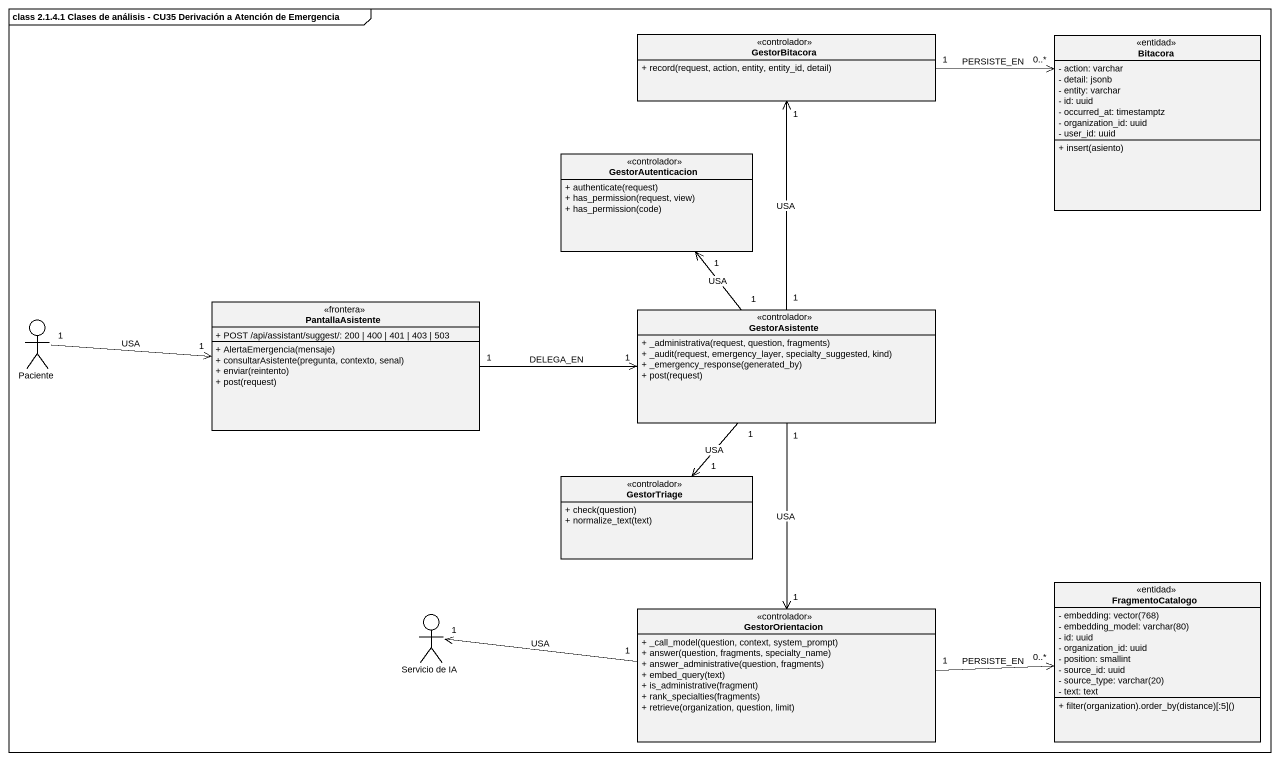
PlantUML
@startuml
mainframe class 2.1.4.1 Clases de análisis - CU35 Derivación a Atención de Emergencia
allowmixing
hide circle
hide empty members
skinparam classAttributeIconSize 0
class GestorBitacora <<controlador>> {
  + record(request, action, entity, entity_id, detail)
}
class Bitacora <<entidad>> {
  - action: varchar
  - detail: jsonb
  - entity: varchar
  - id: uuid
  - occurred_at: timestamptz
  - organization_id: uuid
  - user_id: uuid
  + insert(asiento)
}
class GestorAutenticacion <<controlador>> {
  + authenticate(request)
  + has_permission(request, view)
  + has_permission(code)
}
actor Paciente
class PantallaAsistente <<frontera>> {
  + POST /api/assistant/suggest/: 200 | 400 | 401 | 403 | 503
  + AlertaEmergencia(mensaje)
  + consultarAsistente(pregunta, contexto, senal)
  + enviar(reintento)
  + post(request)
}
class GestorAsistente <<controlador>> {
  + _administrativa(request, question, fragments)
  + _audit(request, emergency_layer, specialty_suggested, kind)
  + _emergency_response(generated_by)
  + post(request)
}
class GestorTriage <<controlador>> {
  + check(question)
  + normalize_text(text)
}
class FragmentoCatalogo <<entidad>> {
  {field} - embedding: vector(768)
  {field} - embedding_model: varchar(80)
  - id: uuid
  - organization_id: uuid
  - position: smallint
  - source_id: uuid
  {field} - source_type: varchar(20)
  - text: text
  + filter(organization).order_by(distance)[:5]()
}
actor "Servicio de IA" as Servicio_de_IA
class GestorOrientacion <<controlador>> {
  + _call_model(question, context, system_prompt)
  + answer(question, fragments, specialty_name)
  + answer_administrative(question, fragments)
  + embed_query(text)
  + is_administrative(fragment)
  + rank_specialties(fragments)
  + retrieve(organization, question, limit)
}
GestorBitacora "1" -right-> "0..*" Bitacora : PERSISTE_EN
Paciente "1" -right-> "1" PantallaAsistente : USA
PantallaAsistente "1" -right-> "1" GestorAsistente : DELEGA_EN
GestorAsistente "1" -up-> "1" GestorBitacora : USA
GestorAsistente "1" -up-> "1" GestorAutenticacion : USA
GestorAsistente "1" --> "1" GestorTriage : USA
GestorAsistente "1" --> "1" GestorOrientacion : USA
GestorOrientacion "1" -right-> "0..*" FragmentoCatalogo : PERSISTE_EN
GestorOrientacion "1" -left-> "1" Servicio_de_IA : USA
@enduml
